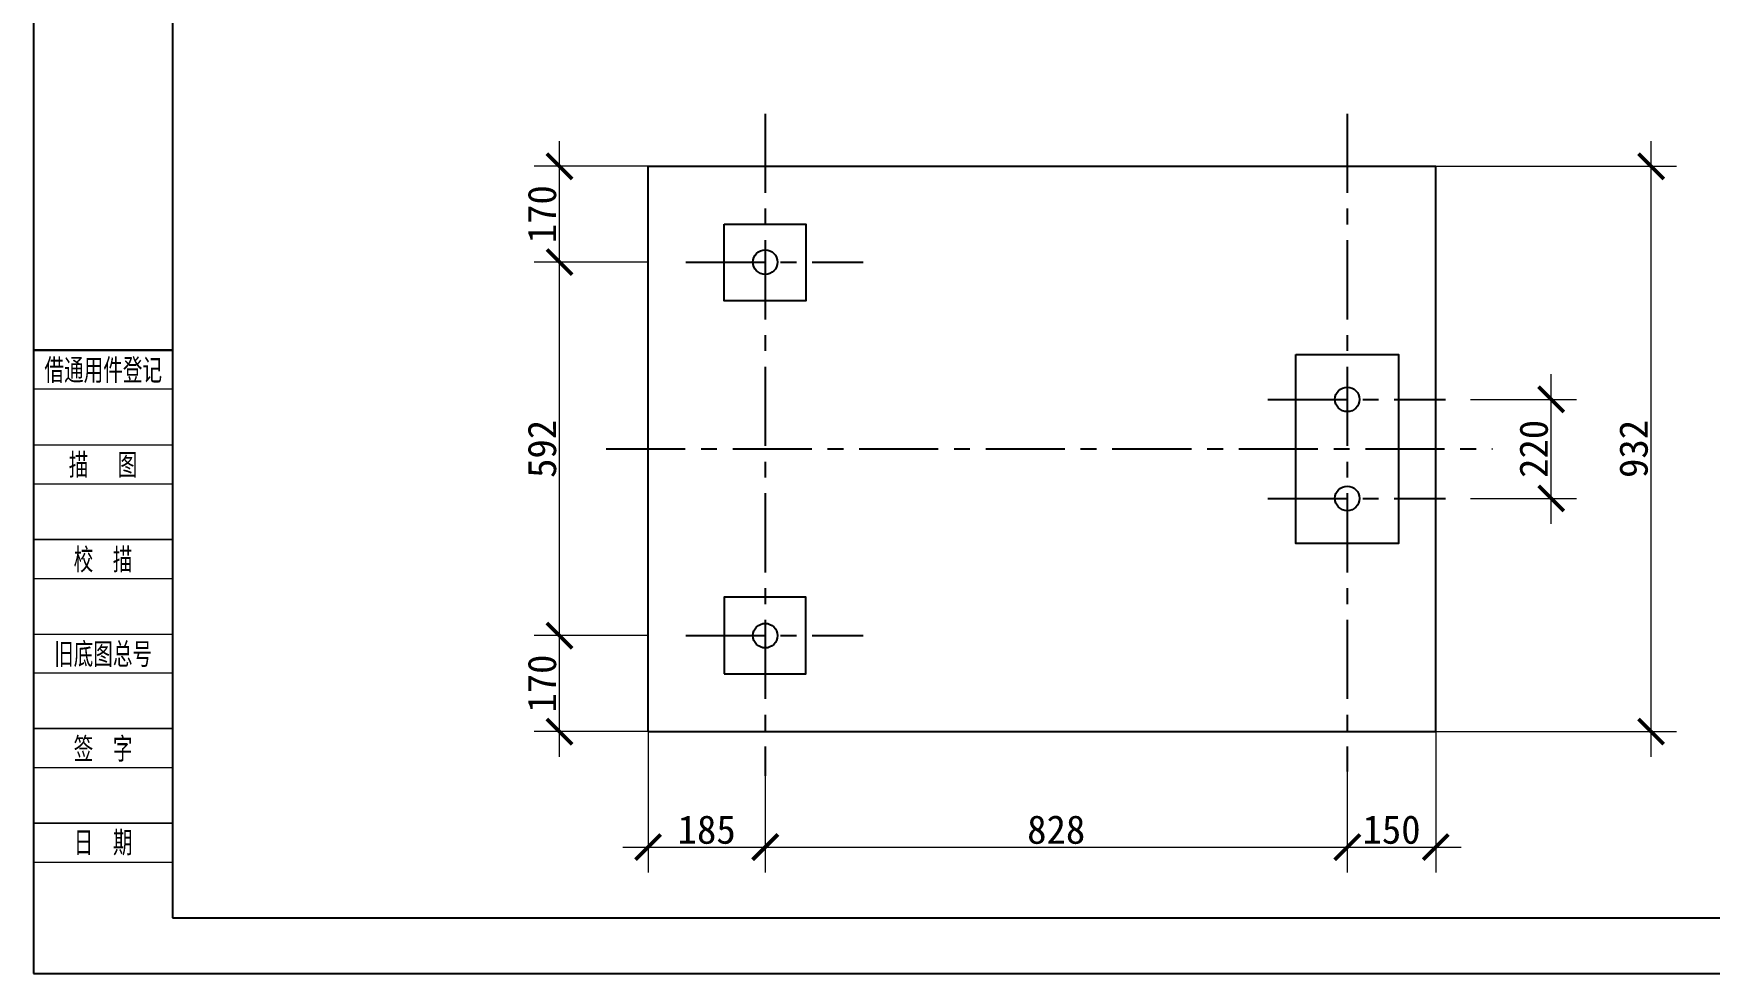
# Model space of a CAD drawing. Header units: millimetres. Extents: x 1175 to 52711, y -8947 to 3493.
# Drawn here: x 47486 to 50135, y -8947 to -7461 of the extents above; entities that cross this region are included whole.
import ezdxf
from ezdxf.enums import TextEntityAlignment as Align

# ---------------------------------------------------------------- set-up
doc = ezdxf.new("R2010")
doc.units = ezdxf.units.MM
doc.header["$LTSCALE"] = 10
doc.header["$MEASUREMENT"] = 0
doc.linetypes.add('CENTER', pattern=[2, 1.25, -0.25, 0.25, -0.25])
for name, color, linetype in [('1轮廓实线层', 7, 'Continuous'), ('3中心线层', 1, 'CENTER'), ('图框层', 7, 'Continuous')]:
    doc.layers.add(name, color=color, linetype=linetype)
doc.styles.get("Standard").update_dxf_attribs({"font": ''})
doc.styles.get('Standard').set_extended_font_data('SimSun')
doc.dimstyles.new('TH_GBDIM', dxfattribs={"dimscale": 10, "dimtxt": 4.5, "dimasz": 4, "dimexe": 4, "dimexo": 0, "dimgap": 0.5, "dimtad": 1, "dimdec": 0, "dimzin": 0, "dimdsep": 46, "dimtxsty": 'Standard', "dimblk": 'ARCHTICK', "dimcen": 2.5, "dimdle": 4, "dimclrd": 2, "dimclre": 3, "dimclrt": 3, "dimadec": 0, "dimazin": 0, "dimtfac": 0.714286, "dimtdec": 0, "dimtmove": 0, "dimatfit": 3, "dimfxl": 0, "dimtolj": 1, "dimtzin": 0, "dimlwd": 13, "dimlwe": 9, "dimarcsym": 0})

# ---------------------------------------------------------------- blocks, each defined once
blk = doc.blocks.new('_ARCHTICK')
at = {"color": 0, "linetype": 'ByBlock', "const_width": 0.15}
blk.add_lwpolyline([(-0.5, -0.5), (0.5, 0.5)], dxfattribs=at)
blk = doc.blocks.new('*D44')
at = {"layer": '1轮廓实线层', "color": 2, "lineweight": 13, "ltscale": 10}
blk.add_line((48317.4, -8604.3), (48317.4, -8372.7), dxfattribs=at)
at = {"layer": '1轮廓实线层', "color": 3, "lineweight": 9, "ltscale": 10}
for p, q in [((48457.5, -8412.7), (48277.4, -8412.7)), ((48457.5, -8564.3), (48277.4, -8564.3))]:
    blk.add_line(p, q, dxfattribs=at)
at = {"layer": 'Defpoints', "color": 0, "ltscale": 10}
for p in [(48317.4, -8412.7), (48457.5, -8412.7), (48457.5, -8564.3)]:
    blk.add_point(p, dxfattribs=at)
at = {"layer": '1轮廓实线层', "color": 2, "lineweight": 13, "ltscale": 10, "xscale": 40, "yscale": 40, "zscale": 40}
for p, rotation in [((48317.4, -8412.7), 90), ((48317.4, -8564.3), 270)]:
    blk.add_blockref('_ARCHTICK', p, dxfattribs=dict(at, rotation=rotation))
at = {"layer": '1轮廓实线层', "color": 3, "ltscale": 10, "insert": (48289.9, -8488.5), "char_height": 45, "attachment_point": 5, "rotation": 90}
blk.add_mtext('\\A1;170', dxfattribs=at)
blk = doc.blocks.new('*D45')
at = {"layer": '1轮廓实线层', "color": 2, "lineweight": 13, "ltscale": 10}
blk.add_line((48317.4, -8452.7), (48317.4, -7782.3), dxfattribs=at)
at = {"layer": '1轮廓实线层', "color": 3, "lineweight": 9, "ltscale": 10}
for p, q in [((48457.5, -7822.3), (48277.4, -7822.3)), ((48457.5, -8412.7), (48277.4, -8412.7))]:
    blk.add_line(p, q, dxfattribs=at)
at = {"layer": 'Defpoints', "color": 0, "ltscale": 10}
for p in [(48317.4, -7822.3), (48457.5, -7822.3), (48457.5, -8412.7)]:
    blk.add_point(p, dxfattribs=at)
at = {"layer": '1轮廓实线层', "color": 2, "lineweight": 13, "ltscale": 10, "xscale": 40, "yscale": 40, "zscale": 40}
for p, rotation in [((48317.4, -7822.3), 90), ((48317.4, -8412.7), 270)]:
    blk.add_blockref('_ARCHTICK', p, dxfattribs=dict(at, rotation=rotation))
at = {"layer": '1轮廓实线层', "color": 3, "ltscale": 10, "insert": (48289.9, -8117.5), "char_height": 45, "attachment_point": 5, "rotation": 90}
blk.add_mtext('\\A1;592', dxfattribs=at)
blk = doc.blocks.new('*D46')
at = {"layer": '1轮廓实线层', "color": 2, "lineweight": 13, "ltscale": 10}
blk.add_line((48317.4, -7862.3), (48317.4, -7630.8), dxfattribs=at)
at = {"layer": '1轮廓实线层', "color": 3, "lineweight": 9, "ltscale": 10}
for p, q in [((48457.5, -7670.8), (48277.4, -7670.8)), ((48457.5, -7822.3), (48277.4, -7822.3))]:
    blk.add_line(p, q, dxfattribs=at)
at = {"layer": 'Defpoints', "color": 0, "ltscale": 10}
for p in [(48317.4, -7670.8), (48457.5, -7670.8), (48457.5, -7822.3)]:
    blk.add_point(p, dxfattribs=at)
at = {"layer": '1轮廓实线层', "color": 2, "lineweight": 13, "ltscale": 10, "xscale": 40, "yscale": 40, "zscale": 40}
for p, rotation in [((48317.4, -7670.8), 90), ((48317.4, -7822.3), 270)]:
    blk.add_blockref('_ARCHTICK', p, dxfattribs=dict(at, rotation=rotation))
at = {"layer": '1轮廓实线层', "color": 3, "ltscale": 10, "insert": (48289.9, -7746.6), "char_height": 45, "attachment_point": 5, "rotation": 90}
blk.add_mtext('\\A1;170', dxfattribs=at)
blk = doc.blocks.new('*D47')
at = {"layer": '1轮廓实线层', "color": 2, "lineweight": 13, "ltscale": 10}
blk.add_line((49884.9, -8235.8), (49884.9, -7999.2), dxfattribs=at)
at = {"layer": '1轮廓实线层', "color": 3, "lineweight": 9, "ltscale": 10}
for p, q in [((49757.1, -8039.2), (49924.9, -8039.2)), ((49757.1, -8195.8), (49924.9, -8195.8))]:
    blk.add_line(p, q, dxfattribs=at)
at = {"layer": 'Defpoints', "color": 0, "ltscale": 10}
for p in [(49757.1, -8039.2), (49884.9, -8039.2), (49757.1, -8195.8)]:
    blk.add_point(p, dxfattribs=at)
at = {"layer": '1轮廓实线层', "color": 2, "lineweight": 13, "ltscale": 10, "xscale": 40, "yscale": 40, "zscale": 40}
for p, rotation in [((49884.9, -8039.2), 90), ((49884.9, -8195.8), 270)]:
    blk.add_blockref('_ARCHTICK', p, dxfattribs=dict(at, rotation=rotation))
at = {"layer": '1轮廓实线层', "color": 3, "ltscale": 10, "insert": (49857.4, -8117.5), "char_height": 45, "attachment_point": 5, "rotation": 90}
blk.add_mtext('\\A1;220', dxfattribs=at)
blk = doc.blocks.new('*D48')
at = {"layer": '1轮廓实线层', "color": 2, "lineweight": 13, "ltscale": 10}
blk.add_line((50042.8, -8604.3), (50042.8, -7630.8), dxfattribs=at)
at = {"layer": '1轮廓实线层', "color": 3, "lineweight": 9, "ltscale": 10}
for p, q in [((49702.5, -7670.8), (50082.8, -7670.8)), ((49702.5, -8564.3), (50082.8, -8564.3))]:
    blk.add_line(p, q, dxfattribs=at)
at = {"layer": 'Defpoints', "color": 0, "ltscale": 10}
for p in [(49702.5, -7670.8), (50042.8, -7670.8), (49702.5, -8564.3)]:
    blk.add_point(p, dxfattribs=at)
at = {"layer": '1轮廓实线层', "color": 2, "lineweight": 13, "ltscale": 10, "xscale": 40, "yscale": 40, "zscale": 40}
for p, rotation in [((50042.8, -7670.8), 90), ((50042.8, -8564.3), 270)]:
    blk.add_blockref('_ARCHTICK', p, dxfattribs=dict(at, rotation=rotation))
at = {"layer": '1轮廓实线层', "color": 3, "ltscale": 10, "insert": (50015.3, -8117.5), "char_height": 45, "attachment_point": 5, "rotation": 90}
blk.add_mtext('\\A1;932', dxfattribs=at)
blk = doc.blocks.new('*D49')
at = {"layer": '1轮廓实线层', "color": 3, "lineweight": 9, "ltscale": 10}
for p, q in [((48457.5, -8564.3), (48457.5, -8787)), ((48642.5, -8604.1), (48642.5, -8787))]:
    blk.add_line(p, q, dxfattribs=at)
at = {"layer": '1轮廓实线层', "color": 2, "lineweight": 13, "ltscale": 10}
blk.add_line((48417.5, -8747), (48682.5, -8747), dxfattribs=at)
at = {"layer": 'Defpoints', "color": 0, "ltscale": 10}
for p in [(48457.5, -8564.3), (48642.5, -8604.1), (48642.5, -8747)]:
    blk.add_point(p, dxfattribs=at)
at = {"layer": '1轮廓实线层', "color": 2, "lineweight": 13, "ltscale": 10, "xscale": 40, "yscale": 40, "zscale": 40, "rotation": 180}
blk.add_blockref('_ARCHTICK', (48457.5, -8747), dxfattribs=at)
at = {"layer": '1轮廓实线层', "color": 2, "lineweight": 13, "ltscale": 10, "xscale": 40, "yscale": 40, "zscale": 40}
blk.add_blockref('_ARCHTICK', (48642.5, -8747), dxfattribs=at)
at = {"layer": '1轮廓实线层', "color": 3, "ltscale": 10, "insert": (48550, -8719.5), "char_height": 45, "attachment_point": 5}
blk.add_mtext('\\A1;185', dxfattribs=at)
blk = doc.blocks.new('*D50')
at = {"layer": '1轮廓实线层', "color": 3, "lineweight": 9, "ltscale": 10}
for p, q in [((48642.5, -8604.1), (48642.5, -8787)), ((49562.5, -8627.3), (49562.5, -8787))]:
    blk.add_line(p, q, dxfattribs=at)
at = {"layer": '1轮廓实线层', "color": 2, "lineweight": 13, "ltscale": 10}
blk.add_line((48602.5, -8747), (49602.5, -8747), dxfattribs=at)
at = {"layer": 'Defpoints', "color": 0, "ltscale": 10}
for p in [(48642.5, -8604.1), (49562.5, -8627.3), (49562.5, -8747)]:
    blk.add_point(p, dxfattribs=at)
at = {"layer": '1轮廓实线层', "color": 2, "lineweight": 13, "ltscale": 10, "xscale": 40, "yscale": 40, "zscale": 40, "rotation": 180}
blk.add_blockref('_ARCHTICK', (48642.5, -8747), dxfattribs=at)
at = {"layer": '1轮廓实线层', "color": 2, "lineweight": 13, "ltscale": 10, "xscale": 40, "yscale": 40, "zscale": 40}
blk.add_blockref('_ARCHTICK', (49562.5, -8747), dxfattribs=at)
at = {"layer": '1轮廓实线层', "color": 3, "ltscale": 10, "insert": (49102.5, -8719.5), "char_height": 45, "attachment_point": 5}
blk.add_mtext('\\A1;828', dxfattribs=at)
blk = doc.blocks.new('*D51')
at = {"layer": '1轮廓实线层', "color": 3, "lineweight": 9, "ltscale": 10}
for p, q in [((49702.5, -8564.3), (49702.5, -8787)), ((49562.5, -8627.3), (49562.5, -8787))]:
    blk.add_line(p, q, dxfattribs=at)
at = {"layer": '1轮廓实线层', "color": 2, "lineweight": 13, "ltscale": 10}
blk.add_line((49522.5, -8747), (49742.5, -8747), dxfattribs=at)
at = {"layer": 'Defpoints', "color": 0, "ltscale": 10}
for p in [(49702.5, -8564.3), (49562.5, -8627.3), (49702.5, -8747)]:
    blk.add_point(p, dxfattribs=at)
at = {"layer": '1轮廓实线层', "color": 2, "lineweight": 13, "ltscale": 10, "xscale": 40, "yscale": 40, "zscale": 40, "rotation": 180}
blk.add_blockref('_ARCHTICK', (49562.5, -8747), dxfattribs=at)
at = {"layer": '1轮廓实线层', "color": 2, "lineweight": 13, "ltscale": 10, "xscale": 40, "yscale": 40, "zscale": 40}
blk.add_blockref('_ARCHTICK', (49702.5, -8747), dxfattribs=at)
at = {"layer": '1轮廓实线层', "color": 3, "ltscale": 10, "insert": (49632.5, -8719.5), "char_height": 45, "attachment_point": 5}
blk.add_mtext('\\A1;150', dxfattribs=at)

msp = doc.modelspace()

# ---------------------------------------------------------------- linework, layer by layer
at = {"layer": '1轮廓实线层', "ltscale": 10}
for p, q in [((48457.5, -8564.3), (48457.5, -7670.8)), ((48457.5, -7670.8), (49702.5, -7670.8)), ((49702.5, -8564.3), (49702.5, -7670.8)), ((48457.5, -8564.3), (49702.5, -8564.3))]:
    msp.add_line(p, q, dxfattribs=at)
for points in [[(48577.4, -7762.2), (48706.5, -7762.2), (48706.5, -7883.3), (48577.4, -7883.3)], [(49481.2, -7968.3), (49643.7, -7968.3), (49643.7, -8266.8), (49481.2, -8266.8)], [(48577.4, -8472.9), (48706.5, -8472.9), (48706.5, -8351.8), (48577.4, -8351.8)]]:
    msp.add_lwpolyline(points, close=True, dxfattribs=at)
for centre in [(48642.5, -7822.3), (49562.5, -8039.2), (49562.5, -8195.8), (48642.5, -8412.7)]:
    msp.add_circle(centre, 19.4, dxfattribs=at)
at = {"layer": '3中心线层', "ltscale": 10}
for p, q in [((48642.5, -7587.7), (48642.5, -8634.2)), ((49562.5, -7587.7), (49562.5, -8627.3)), ((48516.9, -7822.3), (48797.6, -7822.3)), ((49436.9, -8039.2), (49717.6, -8039.2)), ((48391.1, -8117.5), (49792.1, -8117.5)), ((49436.9, -8195.8), (49717.6, -8195.8)), ((48516.9, -8412.7), (48797.6, -8412.7))]:
    msp.add_line(p, q, dxfattribs=at)
at = {"layer": '图框层', "color": 7, "ltscale": 10}
for p, q in [((47486, -5252.2), (47486, -8946.7)), ((47705.9, -5340.1), (47705.9, -8858.7)), ((47705.9, -7961.5), (47486, -7961.5)), ((47486, -7961.5), (47705.9, -7961.5)), ((47705.9, -8023.1), (47705.9, -8111)), ((47705.9, -8172.6), (47705.9, -8260.6)), ((47705.9, -8322.2), (47705.9, -8410.1)), ((47705.9, -8471.7), (47705.9, -8559.7)), ((47705.9, -8621.2), (47705.9, -8709.2)), ((47705.9, -8770.8), (47705.9, -8858.7)), ((47705.9, -8858.7), (52623.1, -8858.7)), ((47705.9, -8858.7), (49159.9, -8858.7)), ((47486, -8946.7), (52711.1, -8946.7))]:
    msp.add_line(p, q, dxfattribs=at)
at = {"layer": '图框层', "color": 7, "lineweight": 9, "ltscale": 10}
for p, q in [((47705.9, -8023.1), (47486, -8023.1)), ((47486, -8111), (47705.9, -8111)), ((47486, -8172.6), (47705.9, -8172.6)), ((47486, -8172.6), (47705.9, -8172.6)), ((47705.9, -8260.6), (47486, -8260.6)), ((47486, -8260.6), (47705.9, -8260.6)), ((47486, -8322.2), (47705.9, -8322.2)), ((47486, -8322.2), (47705.9, -8322.2)), ((47486, -8410.1), (47705.9, -8410.1)), ((47486, -8471.7), (47705.9, -8471.7)), ((47486, -8471.7), (47705.9, -8471.7)), ((47705.9, -8559.7), (47486, -8559.7)), ((47486, -8559.7), (47705.9, -8559.7)), ((47486, -8621.2), (47705.9, -8621.2)), ((47486, -8621.2), (47705.9, -8621.2)), ((47705.9, -8709.2), (47486, -8709.2)), ((47486, -8709.2), (47705.9, -8709.2)), ((47486, -8770.8), (47705.9, -8770.8)), ((47486, -8770.8), (47705.9, -8770.8))]:
    msp.add_line(p, q, dxfattribs=at)

# ---------------------------------------------------------------- texts
at = {"layer": '图框层', "color": 7, "ltscale": 10, "width": 0.667}
for s, p in [('借通用件登记', (47596.2, -7992.1)), ('描   图', (47595.9, -8141.8)), ('校  描', (47595.9, -8291.4)), ('旧底图总号', (47595.9, -8440.9)), ('签  字', (47595.9, -8590.4)), ('日  期', (47596, -8739.1))]:
    msp.add_text(s, height=34.05, dxfattribs=at).set_placement(p, align=Align.MIDDLE)

# ---------------------------------------------------------------- dimensions: what is measured, and where the dimension line sits
at = {"layer": '1轮廓实线层', "ltscale": 10}
for base, p1, p2, text, picture, middle in [((48317.4, -7670.8), (48457.5, -7822.3), (48457.5, -7670.8), '170', '*D46', (48289.9, -7746.6)), ((48317.4, -7822.3), (48457.5, -8412.7), (48457.5, -7822.3), '592', '*D45', (48289.9, -8117.5))]:
    dim = msp.add_linear_dim(base=base, p1=p1, p2=p2, angle=90, text=text, dimstyle='TH_GBDIM', override={"dimtmove": 1}, dxfattribs=at)
    dim.commit()
    dim.dimension.update_dxf_attribs({"geometry": picture, "text_midpoint": middle})
for base, p1, p2, text, picture, middle in [((50042.8, -7670.8), (49702.5, -8564.3), (49702.5, -7670.8), '932', '*D48', (50015.3, -8117.5)), ((49884.9, -8039.2), (49757.1, -8195.8), (49757.1, -8039.2), '220', '*D47', (49857.4, -8117.5)), ((48317.4, -8412.7), (48457.5, -8564.3), (48457.5, -8412.7), '170', '*D44', (48289.9, -8488.5))]:
    dim = msp.add_linear_dim(base=base, p1=p1, p2=p2, angle=90, text=text, dimstyle='TH_GBDIM', dxfattribs=at)
    dim.commit()
    dim.dimension.update_dxf_attribs({"geometry": picture, "text_midpoint": middle})
dim = msp.add_linear_dim(base=(48642.5, -8747), p1=(48457.5, -8564.3), p2=(48642.5, -8604.1), dimstyle='TH_GBDIM', dxfattribs=at)
dim.commit()
dim.dimension.update_dxf_attribs({"geometry": '*D49', "text_midpoint": (48550, -8719.5)})
for base, p1, p2, text, picture, middle in [((49702.5, -8747), (49562.5, -8627.3), (49702.5, -8564.3), '150', '*D51', (49632.5, -8719.5)), ((49562.5, -8747), (48642.5, -8604.1), (49562.5, -8627.3), '828', '*D50', (49102.5, -8719.5))]:
    dim = msp.add_linear_dim(base=base, p1=p1, p2=p2, text=text, dimstyle='TH_GBDIM', override={"dimtmove": 1}, dxfattribs=at)
    dim.commit()
    dim.dimension.update_dxf_attribs({"geometry": picture, "text_midpoint": middle})

doc.saveas('drawing.dxf')
